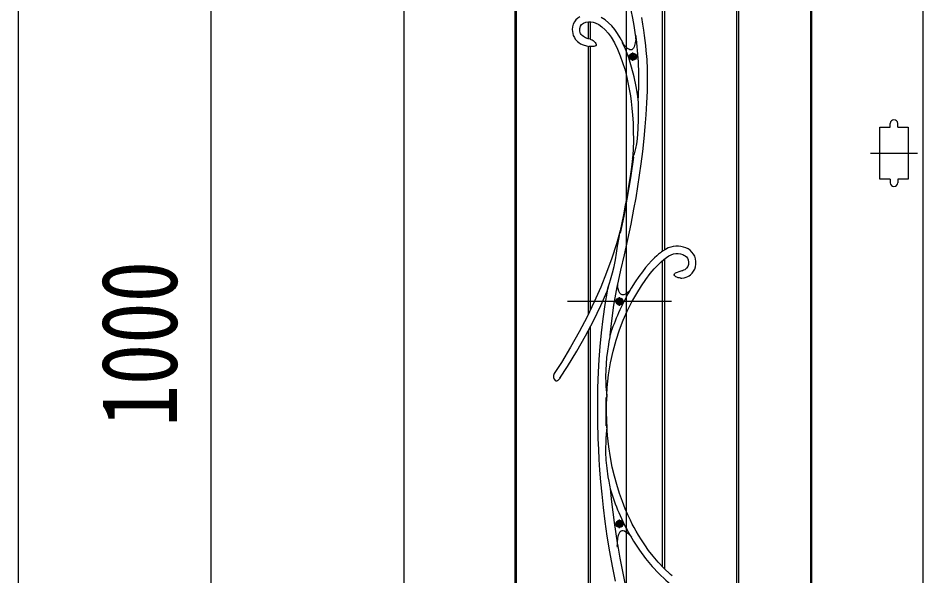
# Model space of a CAD drawing. Units: millimetres, scale not verified. Extents: x -14718 to 14718, y -10395 to 10395.
# Drawn here: x 859 to 2079, y 7542 to 8295 of the extents above; entities that cross this region are included whole.
import ezdxf
from ezdxf.enums import TextEntityAlignment as Align

# ---------------------------------------------------------------- set-up
doc = ezdxf.new("R2010")
doc.units = ezdxf.units.MM
doc.header["$LTSCALE"] = 40
for name, color, linetype in [('0-3_YKK_13', 4, 'Continuous'), ('0-4_YKK_A1', 4, 'Continuous'), ('0-5_YKK_D', 6, 'Continuous')]:
    doc.layers.add(name, color=color, linetype=linetype)
doc.styles.add('ＭＳ ゴシック', font='')
doc.styles.get('ＭＳ ゴシック').set_extended_font_data('MS Gothic')

msp = doc.modelspace()

# ---------------------------------------------------------------- linework, layer by layer
at = {"layer": '0-3_YKK_13'}
for p, q in [((1678.57, 8415.5), (1678.57, 7415.5)), ((1629.9, 8266.23), (1627.92, 8266.61)), ((1674.67, 8259.63), (1674.53, 8259.95)), ((1692.37, 8266.34), (1691.69, 8270.94)), ((1687.57, 8236.75), (1687.57, 8248.25)), ((1681.82, 8242.5), (1693.32, 8242.5)), ((1688.8, 8242.09), (1689.62, 8242.09)), ((1743.23, 7948.77), (1743.13, 7948.46)), ((1752.24, 7944.07), (1752.25, 7944.07)), ((1669.57, 7906.75), (1669.57, 7918.25)), ((1682.89, 7926.23), (1682.87, 7926.22)), ((1682.89, 7926.23), (1682.98, 7926.32)), ((1739.57, 7912.5), (1599.57, 7912.5)), ((1670.8, 7912.09), (1671.62, 7912.09)), ((1583.49, 7805.41), (1583.28, 7805.55)), ((1669.57, 7606.75), (1669.57, 7618.25)), ((1663.82, 7612.5), (1675.32, 7612.5)), ((1670.8, 7612.09), (1671.62, 7612.09)), ((1666.99, 7581.08), (1666.43, 7583.5))]:
    msp.add_line(p, q, dxfattribs=at)
for points in [[(1651.89, 8400.23), (1651.91, 8400.18), (1656.88, 8388.66), (1661.31, 8377.99), (1665.24, 8368.07), (1668.72, 8358.84), (1671.81, 8350.22), (1674.54, 8342.15), (1677.79, 8331.85), (1680.52, 8322.35), (1682.82, 8313.54), (1684.76, 8305.33), (1687.02, 8294.48), (1688.82, 8284.49), (1690.26, 8275.23), (1691.41, 8266.77)], [(1615.87, 8296.27), (1613.16, 8294.47), (1610.72, 8292.18), (1608.66, 8289.42), (1607.1, 8286.23), (1606.12, 8282.71), (1605.78, 8278.95), (1605.95, 8276.37), (1606.43, 8273.76), (1607.2, 8271.28), (1608.59, 8268.36), (1609.92, 8266.31), (1611.2, 8264.69), (1612.8, 8263.03), (1614.43, 8261.68), (1616.92, 8260.05), (1620.44, 8258.37), (1625.11, 8256.91), (1627.94, 8256.43)], [(1627.92, 8266.61), (1627.16, 8266.75), (1623.51, 8268.05), (1620.88, 8269.53), (1619.06, 8271.02), (1617.86, 8272.41), (1617.08, 8273.66), (1616.59, 8274.74), (1615.9, 8277.4), (1615.92, 8280.68), (1616.85, 8283.59), (1618.46, 8285.83), (1620.81, 8287.58), (1624, 8288.87), (1627.47, 8289.54), (1630.73, 8289.56), (1633.75, 8289.08), (1636.55, 8288.22), (1641.44, 8285.84), (1645.87, 8282.74), (1650.19, 8278.82), (1654.3, 8274.2), (1658.14, 8268.98), (1662.79, 8261.18), (1666.93, 8252.66), (1670.53, 8243.78), (1673.69, 8234.73), (1676.46, 8225.64), (1678.87, 8216.6), (1680.93, 8207.64), (1682.67, 8198.83), (1684.2, 8189.65), (1685.29, 8181.88), (1686.27, 8173.29), (1687.11, 8163.85), (1687.74, 8153.52), (1688.12, 8142.27), (1688.17, 8130.04), (1687.82, 8116.82), (1687.16, 8105.35)], [(1674.53, 8259.95), (1673.88, 8261.4), (1670.43, 8268.01), (1666.93, 8273.79), (1663.19, 8279.05), (1659.12, 8283.93), (1654.72, 8288.34), (1649.99, 8292.17), (1644.95, 8295.35)], [(1666.77, 7933.05), (1666.83, 7933.39), (1671.32, 7954.49), (1676.05, 7975.28), (1680.74, 7996), (1685.08, 8016.53), (1688.99, 8036.71), (1691.77, 8052.27), (1694.3, 8067.55), (1696.59, 8082.54), (1698.78, 8098.15), (1700.87, 8114.81), (1702.8, 8132.37), (1704.26, 8147.94), (1705.5, 8163.93), (1706.46, 8180.18), (1707.07, 8196.16), (1707.3, 8211.31), (1707.13, 8225.52), (1706.56, 8238.75), (1705.62, 8251.05), (1704.95, 8257.76), (1704.2, 8264.32), (1703.35, 8271.01), (1702.32, 8278.41), (1701.04, 8286.56), (1699.45, 8295.53)], [(1629.88, 8266.14), (1629.82, 8266.16), (1629.83, 8266.16), (1629.96, 8266.12), (1630.77, 8265.88), (1632.5, 8265.19), (1634.17, 8264.22), (1635.46, 8263.16), (1636.6, 8261.8), (1637.49, 8260.13), (1637.8, 8259.13), (1637.9, 8258.57), (1637.93, 8258.26), (1637.92, 8258.05), (1637.9, 8257.85), (1637.86, 8257.65), (1637.73, 8257.34), (1637.19, 8256.92), (1636.1, 8256.57), (1634.66, 8256.36), (1633.13, 8256.26), (1630.64, 8256.25), (1629.26, 8256.28), (1628.5, 8256.31), (1628.04, 8256.33), (1627.92, 8256.34)], [(1672.74, 8262.35), (1673.8, 8260.87), (1674.42, 8260.03), (1674.71, 8259.63), (1674.7, 8259.64)], [(1691.69, 8270.94), (1691.31, 8265.7), (1690.71, 8261.28), (1689.89, 8257.7), (1689.12, 8255.56), (1688.23, 8253.88), (1687.22, 8252.67), (1686.07, 8251.93), (1684.8, 8251.66), (1683.41, 8251.86), (1681.89, 8252.52), (1680.24, 8253.66), (1677.17, 8256.63), (1673.74, 8260.94)], [(1694.77, 8184.01), (1694.06, 8189.19), (1691.9, 8202.25), (1689.19, 8215.22), (1685.86, 8228.14), (1681.87, 8240.9), (1677.49, 8252.57), (1673.74, 8260.94)], [(1691.41, 8266.77), (1691.41, 8266.75), (1691.44, 8267.03), (1691.51, 8267.9), (1691.64, 8269.93), (1691.67, 8270.54)], [(1686.34, 8242.91), (1685.52, 8242.91), (1685.52, 8242.09), (1686.34, 8242.09)], [(1687.98, 8243.73), (1687.98, 8244.55), (1687.16, 8244.55), (1687.16, 8243.73)], [(1687.16, 8241.27), (1687.16, 8240.45), (1687.98, 8240.45), (1687.98, 8241.27)], [(1689.62, 8242.09), (1689.62, 8242.91), (1688.8, 8242.91)], [(1687.2, 8105.35), (1687.2, 8105.36), (1687.41, 8106.07), (1688.2, 8108.04), (1688.86, 8109.67), (1689.57, 8111.55), (1690.68, 8114.96), (1691.64, 8118.65), (1692.85, 8125.1), (1693.68, 8131.65), (1694.72, 8145.05), (1695.19, 8158.1), (1695.24, 8169.84), (1695.12, 8175.7), (1694.9, 8181.48), (1694.77, 8184.01)], [(1687.18, 8105.35), (1685.6, 8093.46), (1683.81, 8081.07), (1681.78, 8068.05), (1679.6, 8054.96), (1677.31, 8042.09), (1674.92, 8029.47), (1670.48, 8007.65), (1670.39, 8007.28)], [(1688.18, 8107.15), (1684.28, 8079.2), (1679.58, 8050.51), (1675.33, 8027.62), (1670.58, 8004.56)], [(1688.18, 8107.15), (1687.72, 8106.49), (1687.38, 8105.76), (1687.21, 8105.32), (1687.2, 8105.35)], [(1670.47, 8007.7), (1665.41, 7990.04), (1659.2, 7970.88), (1652.16, 7951.43), (1644.26, 7931.73), (1635.48, 7911.8), (1625.79, 7891.66), (1615.17, 7871.33), (1603.6, 7850.84), (1591.05, 7830.2), (1581.37, 7815.38)], [(1652.72, 7926.14), (1652.64, 7925.9), (1652.6, 7925.79), (1652.62, 7925.92), (1652.76, 7926.46), (1653.16, 7927.89), (1653.87, 7930.27), (1654.68, 7932.91), (1656.02, 7937.3), (1657.37, 7941.79), (1660.02, 7951.13), (1662.19, 7959.75), (1663.99, 7968.52), (1665.5, 7977.75), (1666.93, 7986.96), (1668.48, 7996.56), (1669.29, 8001.36), (1670.12, 8005.93), (1670.3, 8006.85), (1670.4, 8007.28)], [(1670.4, 8007.28), (1670.44, 8007.47), (1670.5, 8007.7), (1670.53, 8007.77), (1670.55, 8007.66), (1670.55, 8007.17), (1670.53, 8005.93), (1670.58, 8004.56)], [(1752.25, 7944.07), (1753.72, 7944.07), (1756.72, 7944.47), (1759.35, 7945.17), (1761.63, 7946.11), (1763.57, 7947.21), (1765.21, 7948.4), (1767.67, 7950.82), (1769.45, 7953.28), (1770.9, 7956.12), (1771.95, 7959.3), (1772.55, 7962.73), (1772.62, 7966.33), (1772.08, 7969.97), (1770.95, 7973.35), (1769.28, 7976.41), (1767.16, 7979.1), (1764.66, 7981.39), (1761.85, 7983.28), (1758.82, 7984.77), (1755.64, 7985.87), (1752.38, 7986.6), (1749.07, 7986.99), (1745.62, 7987.03), (1742.04, 7986.64), (1738.49, 7985.77), (1735.23, 7984.57), (1731.49, 7982.7), (1728.47, 7980.87), (1726.22, 7979.32), (1724.74, 7978.23), (1723.59, 7977.34), (1722.21, 7976.22), (1719.65, 7974.03), (1716.52, 7971.14), (1712.8, 7967.4), (1708.47, 7962.67), (1704.56, 7958.06), (1700.28, 7952.62), (1695.64, 7946.28)], [(1652.35, 7785.63), (1652.94, 7796.28), (1654.72, 7813.32), (1657.31, 7829.71), (1660.72, 7845.34), (1664.84, 7860.15), (1669.53, 7874.09), (1674.62, 7887.11), (1679.99, 7899.2), (1686.3, 7911.84), (1692.66, 7923.22), (1698.94, 7933.34), (1705.04, 7942.24), (1710.87, 7949.94), (1716.35, 7956.5), (1721.45, 7961.98), (1725.56, 7965.95), (1729.32, 7969.18), (1732.73, 7971.75), (1736.07, 7973.88), (1739.35, 7975.52), (1742.49, 7976.57), (1745.55, 7977.04), (1748.63, 7977.01), (1751.76, 7976.55), (1754.78, 7975.64), (1756.43, 7974.88), (1758.12, 7973.83), (1759.73, 7972.43), (1761.12, 7970.66), (1762.15, 7968.43), (1762.65, 7965.57), (1762.38, 7962.29), (1761.41, 7959.41), (1759.97, 7957.2), (1758.97, 7956.22), (1757.65, 7955.31), (1755.87, 7954.55), (1754.65, 7954.32)], [(1695.64, 7946.28), (1690.66, 7938.94), (1685.39, 7930.53), (1682.91, 7926.2)], [(1752.24, 7944.02), (1752.24, 7944.02), (1752.23, 7944.02), (1752.15, 7944.02), (1751.82, 7944.02), (1750.53, 7944.11), (1748.55, 7944.47), (1746.83, 7945.05), (1745.35, 7945.8), (1744.51, 7946.39), (1743.97, 7946.85), (1743.62, 7947.23), (1743.39, 7947.54), (1743.19, 7947.92), (1743.13, 7948.12), (1743.12, 7948.31), (1743.13, 7948.46)], [(1743.23, 7948.77), (1743.73, 7949.63), (1745.11, 7950.83), (1747.54, 7952.11), (1749.97, 7952.99), (1753.77, 7954.04), (1754.16, 7954.14), (1754.43, 7954.2), (1754.65, 7954.25), (1754.68, 7954.26), (1754.67, 7954.25), (1754.66, 7954.25)], [(1654.81, 7933.3), (1653.88, 7930.09), (1653.43, 7928.55), (1653.01, 7927.1), (1652.77, 7926.3), (1652.72, 7926.14)], [(1656.74, 7867), (1658.53, 7882.8), (1662.01, 7907.44), (1666.43, 7931.96), (1666.71, 7933.35)], [(1682.89, 7926.23), (1680.3, 7923.94), (1677.71, 7922.22), (1675.37, 7921.34), (1673.29, 7921.3), (1671.46, 7922.09), (1669.88, 7923.73), (1668.55, 7926.19), (1667.51, 7929.38), (1666.71, 7933.35)], [(1666.76, 7933.05), (1666.75, 7933.07), (1666.71, 7933.35)], [(1589.16, 7809.08), (1599.36, 7824.72), (1611.98, 7845.47), (1623.62, 7866.08), (1634.32, 7886.55), (1644.11, 7906.85), (1652.71, 7926.31)], [(1652.7, 7926.15), (1649.64, 7908.56), (1646.84, 7889.07), (1644.62, 7870.1), (1642.92, 7851.8), (1641.64, 7834.27), (1640.71, 7817.02), (1639.97, 7795.85), (1639.65, 7773.77), (1639.79, 7750.83), (1640.42, 7727.09), (1641.01, 7713.23), (1641.78, 7699.15), (1642.73, 7684.76), (1643.96, 7669.22), (1645.52, 7652.39), (1647.43, 7634.65), (1649.77, 7615.75), (1652.6, 7595.8), (1655.98, 7574.87), (1659.51, 7555.47), (1663.58, 7535.51)], [(1668.34, 7912.91), (1667.52, 7912.91), (1667.52, 7912.09), (1668.34, 7912.09)], [(1669.98, 7913.73), (1669.98, 7914.55), (1669.16, 7914.55), (1669.16, 7913.73)], [(1669.16, 7911.27), (1669.16, 7910.45), (1669.98, 7910.45), (1669.98, 7911.27)], [(1671.62, 7912.09), (1671.62, 7912.91), (1670.8, 7912.91)], [(1656.74, 7867), (1656.63, 7866.48), (1656.26, 7864.61), (1655.86, 7862.53), (1655.13, 7858.43), (1654.43, 7854.23), (1653.17, 7845.57), (1652.16, 7837.03), (1651.38, 7828.45), (1650.89, 7819.83), (1650.73, 7811.12), (1650.94, 7802.4), (1651.2, 7797.95), (1651.56, 7793.57), (1651.98, 7789.47), (1652.25, 7785.68), (1652.24, 7784.39)], [(1589.77, 7809.81), (1589.77, 7809.81), (1589.7, 7809.71), (1589.45, 7809.36), (1588.94, 7808.65), (1587.87, 7807.29), (1587.36, 7806.71), (1586.52, 7805.93), (1585.58, 7805.31), (1584.89, 7805.09), (1584.39, 7805.07), (1583.96, 7805.17), (1583.49, 7805.41)], [(1652.24, 7784.39), (1652.24, 7784.07), (1652.14, 7782.56), (1652.05, 7782.13), (1651.91, 7782.01), (1651.76, 7782.2), (1651.47, 7782.98)], [(1652.45, 7744.48), (1652.15, 7771.44), (1652.35, 7784.38)], [(1651.65, 7744.73), (1651.39, 7766.22), (1651.47, 7782.98)], [(1652.41, 7744.48), (1652.43, 7744.23), (1652.42, 7742.64), (1652.1, 7738.24), (1651.62, 7733.34), (1651.15, 7727.55), (1650.84, 7721.62), (1650.72, 7715.5), (1650.76, 7709.35), (1651.23, 7698.53), (1652.28, 7687.69), (1653.91, 7676.13), (1654.9, 7670.36), (1655.99, 7664.72), (1656.51, 7662.29), (1657.03, 7659.96), (1658.8, 7642.47), (1662.19, 7614.58), (1666.25, 7587.07), (1666.95, 7582.75)], [(1651.65, 7744.73), (1651.97, 7746.05), (1652.1, 7746.39), (1652.21, 7746.48), (1652.28, 7746.28), (1652.35, 7745.73), (1652.41, 7744.48)], [(1740.3, 7542.42), (1738.05, 7544.34), (1729.29, 7552.75), (1721.54, 7561.05), (1714.7, 7569.12), (1708.71, 7576.85), (1703.49, 7584.17), (1698.98, 7590.98), (1695.11, 7597.23), (1691.83, 7602.86), (1689.09, 7607.82), (1686.72, 7612.33), (1684.14, 7617.47), (1680.76, 7624.65), (1677.13, 7632.99), (1673.34, 7642.54), (1669.49, 7653.37), (1665.69, 7665.53), (1662.65, 7676.72), (1659.81, 7688.9), (1657.25, 7702.11), (1655.07, 7716.35), (1653.37, 7731.64), (1652.43, 7745.4)], [(1668.34, 7612.91), (1667.52, 7612.91), (1667.52, 7612.09), (1668.34, 7612.09)], [(1669.98, 7613.73), (1669.98, 7614.55), (1669.16, 7614.55), (1669.16, 7613.73)], [(1671.62, 7612.09), (1671.62, 7612.91), (1670.8, 7612.91)], [(1666.95, 7582.75), (1666.98, 7587.98), (1667.27, 7592.45), (1667.83, 7596.17), (1668.49, 7598.67), (1669.33, 7600.67), (1670.34, 7602.15), (1671.54, 7603.12), (1672.91, 7603.59), (1674.47, 7603.54), (1676.2, 7602.99), (1678.12, 7601.92), (1680.83, 7599.82), (1683.83, 7596.89)], [(1669.16, 7611.27), (1669.16, 7610.45), (1669.98, 7610.45), (1669.98, 7611.27)], [(1685.88, 7594.6), (1685.06, 7595.54), (1684.32, 7596.36), (1683.75, 7596.97), (1683.56, 7597.17), (1683.61, 7597.12), (1683.66, 7597.07)], [(1683.73, 7597.11), (1688.41, 7589.06), (1696.28, 7577.06), (1704.61, 7565.8), (1713.34, 7555.28), (1722.44, 7545.51), (1731.9, 7536.48), (1738.14, 7531.17)], [(1707.91, 7430.53), (1707.86, 7430.65), (1705.73, 7435.93), (1704.01, 7440.36), (1702.66, 7443.9), (1701.7, 7446.51), (1700.94, 7448.58), (1700.2, 7450.64), (1699.41, 7452.86), (1698.58, 7455.23), (1696.42, 7461.54), (1694.05, 7468.8), (1691.47, 7477.05), (1688.51, 7487.06), (1685.38, 7498.32), (1682.13, 7510.84), (1678.99, 7523.83), (1676.04, 7536.93), (1670.17, 7566.42), (1667.04, 7585.09)]]:
    msp.add_lwpolyline(points, dxfattribs=at)
msp.add_lwpolyline([(1627.92, 8266.56), (1627.94, 8266.56), (1627.95, 8266.55), (1627.95, 8266.55), (1627.95, 8266.55)], close=True, dxfattribs=at)
for centre, radius in [((1687.57, 8242.5), 4.81), ((1687.57, 8242.5), 4.5), ((1687.57, 8242.5), 4.5), ((1687.57, 8242.5), 3.75), ((1687.57, 8242.5), 2.5), ((1669.57, 7912.5), 4.81), ((1669.57, 7912.5), 4.5), ((1669.57, 7912.5), 4.5), ((1669.57, 7912.5), 3.75), ((1669.57, 7912.5), 2.5), ((1669.57, 7612.5), 4.81), ((1669.57, 7612.5), 4.5), ((1669.57, 7612.5), 4.5), ((1669.57, 7612.5), 3.75), ((1669.57, 7612.5), 2.5)]:
    msp.add_circle(centre, radius, dxfattribs=at)
for centre, radius, start, end in [((1241.13, 8212.01), 454.5, 356.46811, 6.86552), ((1686.34, 8243.73), 0.82, 270, 0), ((1686.34, 8241.27), 0.82, 0, 90), ((1688.8, 8243.73), 0.82, 180, 270), ((1688.8, 8241.27), 0.82, 90, 180), ((1725.48, 7942.59), 59.5, 187.0266, 189.00095), ((1950.32, 7772.77), 308.33, 150.15098, 162.20462), ((1655.48, 7954.17), 39.14, 314.6248, 315.66428), ((1668.34, 7913.73), 0.82, 270, 0), ((1668.34, 7911.27), 0.82, 0, 90), ((1670.8, 7913.73), 0.82, 180, 270), ((1670.8, 7911.27), 0.82, 90, 180), ((1587.89, 7811.49), 7.52, 148.54791, 232.1717), ((1945.94, 7745.48), 301.3, 196.48885, 209.54729), ((1668.34, 7613.73), 0.82, 270, 0), ((1670.8, 7613.73), 0.82, 180, 270), ((1668.34, 7611.27), 0.82, 0, 90), ((1670.8, 7611.27), 0.82, 90, 180), ((1784.99, 7584.92), 118.06, 179.92321, 181.86392)]:
    msp.add_arc(centre, radius, start, end, dxfattribs=at)
at = {"layer": '0-4_YKK_A1'}
for p, q in [((1378.57, 8502.5), (1378.57, 7322.5)), ((1528.57, 8502.5), (1528.57, 7322.5)), ((1530.07, 8502.5), (1530.07, 7322.5)), ((1727.07, 8502.5), (1727.07, 7979.91)), ((1730.07, 8502.5), (1730.07, 7981.84)), ((1827.07, 8502.5), (1827.07, 7322.5)), ((1830.07, 8502.5), (1830.07, 7322.5)), ((1927.07, 8502.5), (1927.07, 7322.5)), ((1928.57, 8502.5), (1928.57, 7322.5)), ((2078.57, 8502.5), (2078.57, 7322.5)), ((1627.07, 8289.46), (1627.07, 8266.78)), ((1630.07, 8289.55), (1630.07, 8266.09)), ((1627.07, 8256.58), (1627.07, 7894.32)), ((1630.07, 8256.26), (1630.07, 7900.56)), ((2034.57, 8147.5), (2034.57, 8152.5)), ((2044.57, 8147.5), (2044.57, 8152.5)), ((2008.07, 8112.5), (2071.07, 8112.5)), ((2034.57, 8077.5), (2034.57, 8072.5)), ((2044.57, 8077.5), (2044.57, 8072.5)), ((1727.07, 7967.24), (1727.07, 7555.13)), ((1730.07, 7969.74), (1730.07, 7552.01)), ((1627.07, 7872.68), (1627.07, 7322.5)), ((1630.07, 7878.41), (1630.07, 7322.5))]:
    msp.add_line(p, q, dxfattribs=at)
for points in [[(2034.57, 8077.5), (2020.57, 8077.5), (2020.57, 8147.5), (2034.57, 8147.5)], [(2044.57, 8147.5), (2058.57, 8147.5), (2058.57, 8077.5), (2044.57, 8077.5)]]:
    msp.add_lwpolyline(points, dxfattribs=at)
for centre, start, end in [((2039.57, 8152.5), 0, 180), ((2039.57, 8072.5), 180, 0)]:
    msp.add_arc(centre, 5, start, end, dxfattribs=at)
at = {"layer": '0-5_YKK_D'}
for p, q in [((858.57, 8433.5), (858.57, 7391.5)), ((1118.57, 8415.5), (1118.57, 7415.5))]:
    msp.add_line(p, q, dxfattribs=at)

# ---------------------------------------------------------------- texts
at = {"layer": '0-5_YKK_D', "style": 'ＭＳ ゴシック', "width": 0.8}
msp.add_text('1000', height=102.6, rotation=90, dxfattribs=at).set_placement((1103.57, 7743.77), align=Align.BOTTOM_LEFT)

doc.saveas('drawing.dxf')
